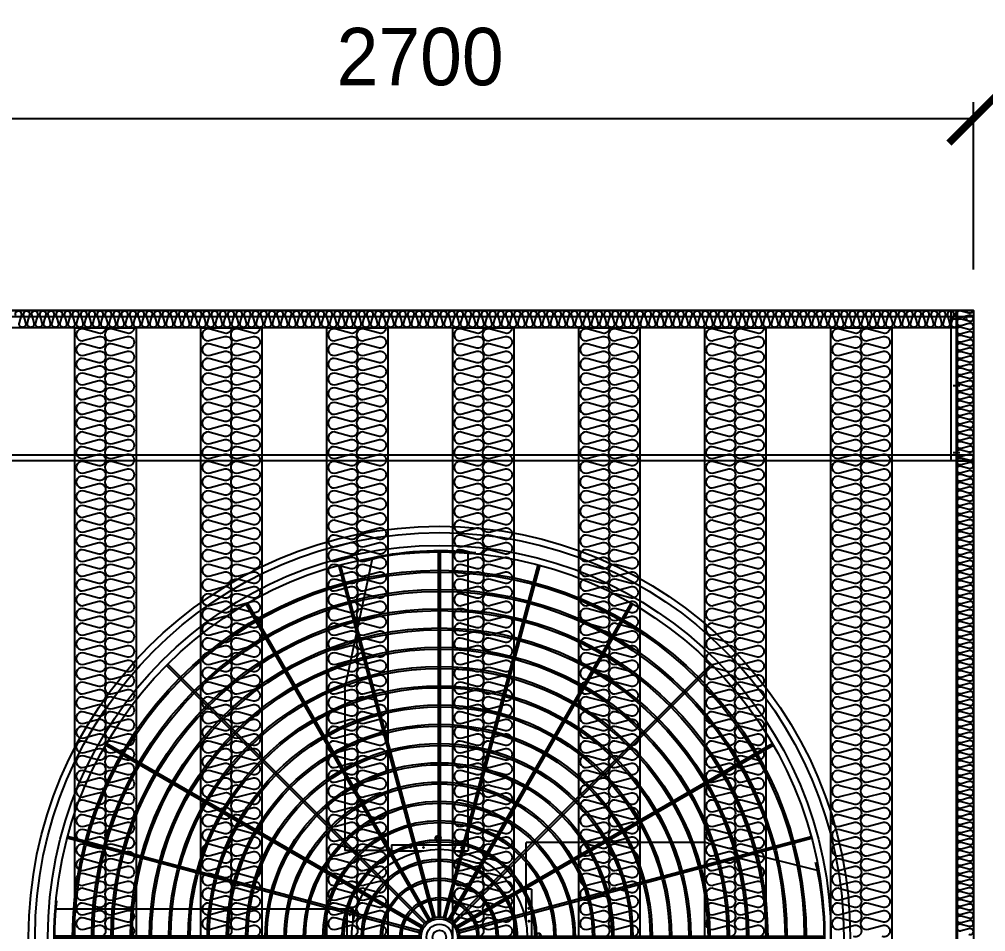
# Model space of a CAD drawing. Header units: millimetres. Extents: x 3756 to 33163, y 2897 to 23692.
# Drawn here: x 8363 to 10721, y 10430 to 12655 of the extents above; entities that cross this region are included whole.
import ezdxf

# ---------------------------------------------------------------- set-up
doc = ezdxf.new("R2010")
doc.units = ezdxf.units.MM
doc.linetypes.add('CENTER', pattern=[2, 1.25, -0.25, 0.25, -0.25])
doc.linetypes.add('HIDDEN', pattern=[0.375, 0.25, -0.125])
for name, color, linetype in [('center', 1, 'CENTER'), ('LINE', 7, 'Continuous'), ('SMS', 220, 'Continuous'), ('냉각탑', 4, 'Continuous'), ('냉각탑_dim', 1, 'Continuous'), ('숨은선', 5, 'HIDDEN')]:
    doc.layers.add(name, color=color, linetype=linetype)
doc.styles.add('HY울릉도L', font='')
doc.styles.get('HY울릉도L').set_extended_font_data('HY울릉도L')
doc.dimstyles.new('성지DIM', dxfattribs={"dimtxt": 3.5, "dimasz": 3, "dimexe": 1, "dimexo": 2.5, "dimgap": 2, "dimtad": 1, "dimdec": 0, "dimzin": 3, "dimdsep": 46, "dimtxsty": 'HY울릉도L', "dimblk": 'ARCHTICK', "dimcen": -2, "dimclrd": 256, "dimclre": 256, "dimclrt": 7, "dimadec": 0, "dimazin": 0, "dimtfac": 1, "dimtdec": 0, "dimtofl": 0, "dimtmove": 0, "dimatfit": 3, "dimfxl": 1, "dimtolj": 1, "dimtzin": 0, "dimlwe": -1, "dimarcsym": 0})

# ---------------------------------------------------------------- blocks, each defined once
blk = doc.blocks.new('_ArchTick')
at = {"color": 0, "linetype": 'ByBlock', "const_width": 0.15}
blk.add_lwpolyline([(-0.5, -0.5), (0.5, 0.5)], dxfattribs=at)
blk = doc.blocks.new('*D215')
at = {"layer": 'Defpoints', "color": 0, "transparency": 16777216}
for p in [(10690.7, 12413.5), (7991, 11944.7), (10690.7, 11944.7)]:
    blk.add_point(p, dxfattribs=at)
at = {"layer": '냉각탑_dim', "transparency": 16777216}
for p, q in [((7991, 12044.7), (7991, 12453.5)), ((10690.7, 12044.7), (10690.7, 12453.5))]:
    blk.add_line(p, q, dxfattribs=at)
at = {"layer": '냉각탑_dim', "lineweight": -2, "transparency": 16777216}
blk.add_line((7991, 12413.5), (10690.7, 12413.5), dxfattribs=at)
at = {"layer": '냉각탑_dim', "lineweight": -2, "transparency": 16777216, "xscale": 120, "yscale": 120, "zscale": 120, "rotation": 180}
blk.add_blockref('_ArchTick', (7991, 12413.5), dxfattribs=at)
at = {"layer": '냉각탑_dim', "lineweight": -2, "transparency": 16777216, "xscale": 120, "yscale": 120, "zscale": 120}
blk.add_blockref('_ArchTick', (10690.7, 12413.5), dxfattribs=at)
at = {"layer": '냉각탑_dim', "color": 7, "transparency": 16777216, "insert": (9340.8, 12563.5), "char_height": 140, "attachment_point": 5, "style": 'HY울릉도L'}
blk.add_mtext('\\A1;2700', dxfattribs=at)
blk = doc.blocks.new('A$C1FB73ED1')
for p, q in [((1277, 1342.9), (1277, 2480)), ((1283, 1342.9), (1283, 2480)), ((1266.6, 1341.6), (972.3, 2439.9)), ((1293.4, 1341.6), (1587.7, 2439.9)), ((1260.8, 1340), (966.5, 2438.3)), ((1299.2, 1340), (1593.5, 2438.3)), ((1251.1, 1336), (682.6, 2320.7)), ((1308.9, 1336), (1877.4, 2320.7)), ((1245.9, 1333), (677.4, 2317.7)), ((1314.1, 1333), (1882.6, 2317.7)), ((1233.4, 1322.4), (429.4, 2126.4)), ((1237.6, 1326.6), (433.6, 2130.6)), ((1322.4, 1326.6), (2126.4, 2130.6)), ((1326.6, 1322.4), (2130.6, 2126.4)), ((1224, 1308.9), (239.3, 1877.4)), ((1227, 1314.1), (242.3, 1882.6)), ((1333, 1314.1), (2317.7, 1882.6)), ((1336, 1308.9), (2320.7, 1877.4)), ((1218.4, 1293.4), (120.1, 1587.7)), ((1220, 1299.2), (121.7, 1593.5)), ((1340, 1299.2), (2438.3, 1593.5)), ((1341.6, 1293.4), (2439.9, 1587.7)), ((1217.1, 1283), (80, 1283)), ((1217.1, 1277), (80, 1277)), ((1218.4, 1266.6), (120.1, 972.3)), ((1341.6, 1266.6), (2439.9, 972.3)), ((1342.9, 1283), (2480, 1283)), ((1342.9, 1277), (2480, 1277)), ((1220, 1260.8), (121.7, 966.5)), ((1224, 1251.1), (239.3, 682.6)), ((1227, 1245.9), (242.3, 677.4)), ((1233.4, 1237.6), (429.4, 433.6)), ((1326.6, 1237.6), (2130.6, 433.6)), ((1333, 1245.9), (2317.7, 677.4)), ((1336, 1251.1), (2320.7, 682.6)), ((1340, 1260.8), (2438.3, 966.5)), ((1237.6, 1233.4), (433.6, 429.4)), ((1245.9, 1227), (677.4, 242.3)), ((1251.1, 1224), (682.6, 239.3)), ((1260.8, 1220), (966.5, 121.7)), ((1266.6, 1218.4), (972.3, 120.1)), ((1277, 1217.1), (1277, 80)), ((1283, 1217.1), (1283, 80)), ((1293.4, 1218.4), (1587.7, 120.1)), ((1299.2, 1220), (1593.5, 121.7)), ((1308.9, 1224), (1877.4, 239.3)), ((1314.1, 1227), (1882.6, 242.3)), ((1322.4, 1233.4), (2126.4, 429.4))]:
    blk.add_line(p, q)
for radius in [1280, 1260, 1220, 1200]:
    blk.add_circle((1280, 1280), radius)
at = {"ltscale": 5}
for radius in [1143, 1137, 1083, 1077, 1023, 1017, 963, 957, 903, 897, 843, 837, 783, 777, 723, 717, 663, 657, 603, 597, 543, 537, 483, 477, 423, 417, 363, 357, 303, 297, 243, 237, 183, 177, 123, 117, 63, 57, 40, 21]:
    blk.add_circle((1280, 1280), radius, dxfattribs=at)
at = {"color": 7}
blk.add_circle((1280, 1280), 273.5, dxfattribs=at)
at = {"layer": 'LINE', "color": 7}
for p, q in [((1368.2, 2477.5), (1368.2, 1567)), ((985.2, 2053.4), (1071.5, 2459.4)), ((985.2, 2053.4), (985.2, 1550)), ((1130.8, 1567), (1369.4, 1567)), ((1130.8, 1567), (1369.4, 1567)), ((1130.8, 1567), (1130.8, 1549)), ((1130.8, 1567), (1130.8, 1549)), ((1369.4, 1567), (1369.4, 1549)), ((1369.4, 1567), (1369.4, 1549)), ((2111.5, 1574.8), (1550, 1574.8)), ((1550, 1429.2), (1550, 1574.8)), ((1550, 1429.2), (1550, 1574.8)), ((2111.5, 1574.8), (2457.5, 1488.5)), ((1130.8, 1550), (985.2, 1550)), ((1130.8, 1550), (985.2, 1550)), ((1130.8, 1549), (1230.5, 1549)), ((1130.8, 1549), (1230.5, 1549)), ((1329.5, 1549), (1369.4, 1549)), ((1329.5, 1549), (1369.4, 1549)), ((1549, 1429.2), (1549, 1329.5)), ((1549, 1429.2), (1549, 1329.5)), ((1567, 1429.2), (1549, 1429.2)), ((1567, 1429.2), (1549, 1429.2)), ((1567, 1429.2), (1567, 1190.6)), ((1567, 1429.2), (1567, 1190.6)), ((84.4, 1368.2), (993, 1368.2)), ((84.4, 1368.2), (993, 1368.2)), ((993, 1130.8), (993, 1369.4)), ((993, 1130.8), (993, 1369.4)), ((993, 1369.4), (1011, 1369.4)), ((993, 1369.4), (1011, 1369.4)), ((993, 1130.8), (993, 1369.4)), ((993, 1130.8), (993, 1369.4)), ((993, 1369.4), (1011, 1369.4)), ((993, 1369.4), (1011, 1369.4)), ((1011, 1329.5), (1011, 1369.4)), ((1011, 1329.5), (1011, 1369.4)), ((1011, 1329.5), (1011, 1369.4)), ((1011, 1329.5), (1011, 1369.4)), ((1011, 1130.8), (1011, 1230.5)), ((1011, 1130.8), (1011, 1230.5)), ((1011, 1130.8), (1011, 1230.5)), ((1011, 1130.8), (1011, 1230.5)), ((1549, 1230.5), (1549, 1190.6)), ((1549, 1230.5), (1549, 1190.6)), ((1567, 1190.6), (1549, 1190.6)), ((1567, 1190.6), (1549, 1190.6)), ((2475.6, 1191.8), (1567, 1191.8)), ((993, 1130.8), (1011, 1130.8)), ((993, 1130.8), (1011, 1130.8)), ((993, 1130.8), (1011, 1130.8)), ((993, 1130.8), (1011, 1130.8)), ((1010, 1130.8), (1010, 985.2)), ((1010, 1130.8), (1010, 985.2)), ((1010, 1130.8), (1010, 985.2)), ((1010, 1130.8), (1010, 985.2)), ((508.5, 985.2), (102.5, 1071.5)), ((1230.5, 1011), (1190.6, 1011)), ((1190.6, 993), (1190.6, 1011)), ((1230.5, 1011), (1190.6, 1011)), ((1190.6, 993), (1190.6, 1011)), ((1429.2, 1011), (1329.5, 1011)), ((1429.2, 1011), (1329.5, 1011)), ((1429.2, 993), (1429.2, 1011)), ((1429.2, 993), (1429.2, 1011)), ((1429.2, 1010), (1574.8, 1010)), ((1429.2, 1010), (1574.8, 1010)), ((1574.8, 506.6), (1574.8, 1010)), ((508.5, 985.2), (1010, 985.2)), ((508.5, 985.2), (1010, 985.2)), ((1429.2, 993), (1190.6, 993)), ((1429.2, 993), (1190.6, 993)), ((1191.8, 82.5), (1191.8, 993)), ((1574.8, 506.6), (1488.5, 100.6)), ((1512.8, 104.1), (1512.8, 106.1)), ((1166.8, 83), (1166.8, 85)), ((1393.2, 83), (1393.2, 85))]:
    blk.add_line(p, q, dxfattribs=at)
for points in [[(1272.3, 1594.4), (1268.5, 1587.9), (1272.3, 1581.4), (1279.8, 1581.4), (1283.5, 1587.9), (1279.8, 1594.4)], [(1272.3, 1594.4), (1268.5, 1587.9), (1272.3, 1581.4), (1279.8, 1581.4), (1283.5, 1587.9), (1279.8, 1594.4)], [(965.6, 1272.3), (972.1, 1268.5), (978.6, 1272.3), (978.6, 1279.8), (972.1, 1283.5), (965.6, 1279.8)], [(965.6, 1272.3), (972.1, 1268.5), (978.6, 1272.3), (978.6, 1279.8), (972.1, 1283.5), (965.6, 1279.8)], [(965.6, 1272.3), (972.1, 1268.5), (978.6, 1272.3), (978.6, 1279.8), (972.1, 1283.5), (965.6, 1279.8)], [(965.6, 1272.3), (972.1, 1268.5), (978.6, 1272.3), (978.6, 1279.8), (972.1, 1283.5), (965.6, 1279.8)], [(1594.4, 1287.7), (1587.9, 1291.5), (1581.4, 1287.7), (1581.4, 1280.2), (1587.9, 1276.5), (1594.4, 1280.2)], [(1594.4, 1287.7), (1587.9, 1291.5), (1581.4, 1287.7), (1581.4, 1280.2), (1587.9, 1276.5), (1594.4, 1280.2)], [(1287.7, 965.6), (1291.5, 972.1), (1287.7, 978.6), (1280.2, 978.6), (1276.5, 972.1), (1280.2, 965.6)], [(1287.7, 965.6), (1291.5, 972.1), (1287.7, 978.6), (1280.2, 978.6), (1276.5, 972.1), (1280.2, 965.6)]]:
    blk.add_lwpolyline(points, close=True, dxfattribs=at)
for centre, radius in [((1276, 1587.9), 8.5), ((1276, 1587.9), 8.5), ((1190.6, 1559), 2), ((1190.6, 1559), 2), ((1230.6, 1559), 2), ((1230.6, 1559), 2), ((1349.6, 1559), 2), ((1349.6, 1559), 2), ((1559, 1369.4), 2), ((1559, 1369.4), 2), ((1001, 1349.6), 2), ((1001, 1349.6), 2), ((1001, 1349.6), 2), ((1001, 1349.6), 2), ((1559, 1329.4), 2), ((1559, 1329.4), 2), ((972.1, 1276), 8.5), ((972.1, 1276), 8.5), ((972.1, 1276), 8.5), ((972.1, 1276), 8.5), ((1587.9, 1284), 8.5), ((1587.9, 1284), 8.5), ((1001, 1230.6), 2), ((1001, 1230.6), 2), ((1001, 1230.6), 2), ((1001, 1230.6), 2), ((1559, 1210.4), 2), ((1559, 1210.4), 2), ((1001, 1190.6), 2), ((1001, 1190.6), 2), ((1001, 1190.6), 2), ((1001, 1190.6), 2), ((1210.4, 1001), 2), ((1210.4, 1001), 2), ((1329.4, 1001), 2), ((1329.4, 1001), 2), ((1369.4, 1001), 2), ((1369.4, 1001), 2), ((1284, 972.1), 8.5), ((1284, 972.1), 8.5)]:
    blk.add_circle(centre, radius, dxfattribs=at)
for centre, radius, start, end in [((1280, 1483.4), 1000, 83.5007, 103.4595), ((1280, 1483.4), 998, 83.4876, 103.487), ((1481.5, 1280), 998, 353.4876, 13.487), ((1481.5, 1280), 1000, 353.5007, 13.4595), ((1078.5, 1280), 1000, 173.5007, 193.4595), ((1078.5, 1280), 998, 173.4876, 193.487), ((1280, 1076.6), 998, 263.4876, 283.487), ((1280, 1076.6), 1000, 263.5007, 283.4595)]:
    blk.add_arc(centre, radius, start, end, dxfattribs=at)
blk = doc.blocks.new('SP 200RT')
at = {"color": 7}
for p, q in [((-109298.6, -79919.9), (-109298.6, -82797.9)), ((-109148.6, -79919.9), (-109148.6, -82797.9))]:
    blk.add_line(p, q, dxfattribs=at)
blk.add_line((-109298.6, -79919.9), (-109148.6, -79919.9))
at = {"layer": 'SMS', "color": 5}
for points in [[(-109222.8, -79919.9, -0.504262), (-109242.3, -79932.4), (-109275.2, -79923.4, 1.449198), (-109275.2, -79950.3), (-109242.3, -79941.4, -0.524856), (-109222.8, -79954.8, -0.524856), (-109242.3, -79968.3), (-109275.2, -79959.4, 1.449198), (-109275.2, -79986.2), (-109242.3, -79977.3, -0.524856), (-109222.8, -79990.7, -0.524856), (-109242.3, -80004.2), (-109275.2, -79995.3, 1.449198), (-109275.2, -80022.1), (-109242.3, -80013.2, -0.524856), (-109222.8, -80026.7, -0.524856), (-109242.3, -80040.1), (-109275.2, -80031.2, 1.449198), (-109275.2, -80058), (-109242.3, -80049.1, -0.524856), (-109222.8, -80062.6, -0.524856), (-109242.3, -80076), (-109275.2, -80067.1, 1.449198), (-109275.2, -80093.9), (-109242.3, -80085, -0.524856), (-109222.8, -80098.5, -0.524856), (-109242.3, -80111.9), (-109275.2, -80103, 1.449198), (-109275.2, -80129.9), (-109242.3, -80121, -0.524856), (-109222.8, -80134.4, -0.417249), (-109237.3, -80148.7)], [(-109153.2, -79919.9, -0.504262), (-109172.6, -79932.4), (-109205.5, -79923.4, 1.449198), (-109205.5, -79950.3), (-109172.6, -79941.4, -0.524856), (-109153.2, -79954.8, -0.524856), (-109172.6, -79968.3), (-109205.5, -79959.4, 1.449198), (-109205.5, -79986.2), (-109172.6, -79977.3, -0.524856), (-109153.2, -79990.7, -0.524856), (-109172.6, -80004.2), (-109205.5, -79995.3, 1.449198), (-109205.5, -80022.1), (-109172.6, -80013.2, -0.524856), (-109153.2, -80026.7, -0.524856), (-109172.6, -80040.1), (-109205.5, -80031.2, 1.449198), (-109205.5, -80058), (-109172.6, -80049.1, -0.524856), (-109153.2, -80062.6, -0.524856), (-109172.6, -80076), (-109205.5, -80067.1, 1.449198), (-109205.5, -80093.9), (-109172.6, -80085, -0.524856), (-109153.2, -80098.5, -0.524856), (-109172.6, -80111.9), (-109205.5, -80103, 1.449198), (-109205.5, -80129.9), (-109172.6, -80121, -0.524856), (-109153.2, -80134.4, -0.417249), (-109167.7, -80148.7)], [(-109294.2, -80120, 0.446849), (-109275.2, -80129.9), (-109242.3, -80121, -0.524856), (-109222.8, -80134.4, -0.524856), (-109242.3, -80147.8), (-109275.2, -80138.9, 1.449198), (-109275.2, -80165.8), (-109242.3, -80156.9, -0.524856), (-109222.8, -80170.3, -0.524856), (-109242.3, -80183.7), (-109275.2, -80174.8, 1.449198), (-109275.2, -80201.7), (-109242.3, -80192.8, -0.524856), (-109222.8, -80206.2, -0.524856), (-109242.3, -80219.6), (-109275.2, -80210.7, 1.449198), (-109275.2, -80237.6), (-109242.3, -80228.7, -0.524856), (-109222.8, -80242.1, -0.524856), (-109242.3, -80255.5), (-109275.2, -80246.6, 1.449198), (-109275.2, -80273.5), (-109242.3, -80264.6, -0.524856), (-109222.8, -80278, -0.524856), (-109242.3, -80291.5), (-109275.2, -80282.5, 1.449198), (-109275.2, -80309.4), (-109242.3, -80300.5, -0.524856), (-109222.8, -80313.9, -0.524856), (-109242.3, -80327.4), (-109275.2, -80318.5, 1.449198), (-109275.2, -80345.3), (-109242.3, -80336.4, -0.524856), (-109222.8, -80349.8, -0.524856), (-109242.3, -80363.3), (-109275.2, -80354.4, 1.449198), (-109275.2, -80381.2), (-109242.3, -80372.3, -0.524856), (-109222.8, -80385.8, -0.524856), (-109242.3, -80399.2), (-109275.2, -80390.3, 1.449198), (-109275.2, -80417.1), (-109242.3, -80408.2, -0.524856), (-109222.8, -80421.7, -0.524856), (-109242.3, -80435.1), (-109275.2, -80426.2, 1.449198), (-109275.2, -80453), (-109242.3, -80444.1, -0.524856), (-109222.8, -80457.6, -0.524856), (-109242.3, -80471), (-109275.2, -80462.1, 1.449198), (-109275.2, -80489), (-109242.3, -80480.1, -0.524856), (-109222.8, -80493.5, -0.524856), (-109242.3, -80506.9), (-109275.2, -80498, 1.449198), (-109275.2, -80524.9), (-109242.3, -80516, -0.524856), (-109222.8, -80529.4, -0.524856), (-109242.3, -80542.8), (-109275.2, -80533.9, 1.449198), (-109275.2, -80560.8), (-109242.3, -80551.9, -0.524856), (-109222.8, -80565.3, -0.524856), (-109242.3, -80578.7), (-109275.2, -80569.8, 1.449198), (-109275.2, -80596.7), (-109242.3, -80587.8, -0.524856), (-109222.8, -80601.2, -0.524856), (-109242.3, -80614.6), (-109275.2, -80605.7, 1.449198), (-109275.2, -80632.6), (-109242.3, -80623.7, -0.524856), (-109222.8, -80637.1, -0.524856), (-109242.3, -80650.6), (-109275.2, -80641.6, 1.449198), (-109275.2, -80668.5), (-109242.3, -80659.6, -0.524856), (-109222.8, -80673, -0.524856), (-109242.3, -80686.5), (-109275.2, -80677.6, 1.449198), (-109275.2, -80704.4), (-109242.3, -80695.5, -0.524856), (-109222.8, -80708.9, -0.524856), (-109242.3, -80722.4), (-109275.2, -80713.5, 1.449198), (-109275.2, -80740.3), (-109242.3, -80731.4, -0.524856), (-109222.8, -80744.9, -0.524856), (-109242.3, -80758.3), (-109275.2, -80749.4, 1.449198), (-109275.2, -80776.2), (-109242.3, -80767.3, -0.524856), (-109222.8, -80780.8, -0.524856), (-109242.3, -80794.2), (-109275.2, -80785.3, 1.449198), (-109275.2, -80812.1), (-109242.3, -80803.2, -0.524856), (-109222.8, -80816.7, -0.524856), (-109242.3, -80830.1), (-109275.2, -80821.2, 1.449198), (-109275.2, -80848.1), (-109242.3, -80839.2, -0.524856), (-109222.8, -80852.6, -0.524856), (-109242.3, -80866), (-109275.2, -80857.1, 1.449198), (-109275.2, -80884), (-109242.3, -80875.1, -0.524856), (-109222.8, -80888.5, -0.524856), (-109242.3, -80901.9), (-109275.2, -80893, 1.449198), (-109275.2, -80919.9), (-109242.3, -80911, -0.524856), (-109222.8, -80924.4, -0.524856), (-109242.3, -80937.8), (-109275.2, -80928.9, 1.449198), (-109275.2, -80955.8), (-109242.3, -80946.9, -0.524856), (-109222.8, -80960.3, -0.524856), (-109242.3, -80973.7), (-109275.2, -80964.8, 1.449198), (-109275.2, -80991.7), (-109242.3, -80982.8, -0.524856), (-109222.8, -80996.2, -0.524856), (-109242.3, -81009.7), (-109275.2, -81000.7, 1.449198), (-109275.2, -81027.6), (-109242.3, -81018.7, -0.524856), (-109222.8, -81032.1, -0.524856), (-109242.3, -81045.6), (-109275.2, -81036.7, 1.449198), (-109275.2, -81063.5), (-109242.3, -81054.6, -0.524856), (-109222.8, -81068, -0.524856), (-109242.3, -81081.5), (-109275.2, -81072.6, 1.449198), (-109275.2, -81099.4), (-109242.3, -81090.5, -0.524856), (-109222.8, -81104, -0.524856), (-109242.3, -81117.4), (-109275.2, -81108.5, 1.449198), (-109275.2, -81135.3), (-109242.3, -81126.4, -0.524856), (-109222.8, -81139.9, -0.524856), (-109242.3, -81153.3), (-109275.2, -81144.4, 1.449198), (-109275.2, -81171.2), (-109242.3, -81162.3, -0.524856), (-109222.8, -81175.8, -0.417249), (-109237.3, -81190.1)], [(-109224.5, -80120, 0.446849), (-109205.5, -80129.9), (-109172.6, -80121, -0.524856), (-109153.2, -80134.4, -0.524856), (-109172.6, -80147.8), (-109205.5, -80138.9, 1.449198), (-109205.5, -80165.8), (-109172.6, -80156.9, -0.524856), (-109153.2, -80170.3, -0.524856), (-109172.6, -80183.7), (-109205.5, -80174.8, 1.449198), (-109205.5, -80201.7), (-109172.6, -80192.8, -0.524856), (-109153.2, -80206.2, -0.524856), (-109172.6, -80219.6), (-109205.5, -80210.7, 1.449198), (-109205.5, -80237.6), (-109172.6, -80228.7, -0.524856), (-109153.2, -80242.1, -0.524856), (-109172.6, -80255.5), (-109205.5, -80246.6, 1.449198), (-109205.5, -80273.5), (-109172.6, -80264.6, -0.524856), (-109153.2, -80278, -0.524856), (-109172.6, -80291.5), (-109205.5, -80282.5, 1.449198), (-109205.5, -80309.4), (-109172.6, -80300.5, -0.524856), (-109153.2, -80313.9, -0.524856), (-109172.6, -80327.4), (-109205.5, -80318.5, 1.449198), (-109205.5, -80345.3), (-109172.6, -80336.4, -0.524856), (-109153.2, -80349.8, -0.524856), (-109172.6, -80363.3), (-109205.5, -80354.4, 1.449198), (-109205.5, -80381.2), (-109172.6, -80372.3, -0.524856), (-109153.2, -80385.8, -0.524856), (-109172.6, -80399.2), (-109205.5, -80390.3, 1.449198), (-109205.5, -80417.1), (-109172.6, -80408.2, -0.524856), (-109153.2, -80421.7, -0.524856), (-109172.6, -80435.1), (-109205.5, -80426.2, 1.449198), (-109205.5, -80453), (-109172.6, -80444.1, -0.524856), (-109153.2, -80457.6, -0.524856), (-109172.6, -80471), (-109205.5, -80462.1, 1.449198), (-109205.5, -80489), (-109172.6, -80480.1, -0.524856), (-109153.2, -80493.5, -0.524856), (-109172.6, -80506.9), (-109205.5, -80498, 1.449198), (-109205.5, -80524.9), (-109172.6, -80516, -0.524856), (-109153.2, -80529.4, -0.524856), (-109172.6, -80542.8), (-109205.5, -80533.9, 1.449198), (-109205.5, -80560.8), (-109172.6, -80551.9, -0.524856), (-109153.2, -80565.3, -0.524856), (-109172.6, -80578.7), (-109205.5, -80569.8, 1.449198), (-109205.5, -80596.7), (-109172.6, -80587.8, -0.524856), (-109153.2, -80601.2, -0.524856), (-109172.6, -80614.6), (-109205.5, -80605.7, 1.449198), (-109205.5, -80632.6), (-109172.6, -80623.7, -0.524856), (-109153.2, -80637.1, -0.524856), (-109172.6, -80650.6), (-109205.5, -80641.6, 1.449198), (-109205.5, -80668.5), (-109172.6, -80659.6, -0.524856), (-109153.2, -80673, -0.524856), (-109172.6, -80686.5), (-109205.5, -80677.6, 1.449198), (-109205.5, -80704.4), (-109172.6, -80695.5, -0.524856), (-109153.2, -80708.9, -0.524856), (-109172.6, -80722.4), (-109205.5, -80713.5, 1.449198), (-109205.5, -80740.3), (-109172.6, -80731.4, -0.524856), (-109153.2, -80744.9, -0.524856), (-109172.6, -80758.3), (-109205.5, -80749.4, 1.449198), (-109205.5, -80776.2), (-109172.6, -80767.3, -0.524856), (-109153.2, -80780.8, -0.524856), (-109172.6, -80794.2), (-109205.5, -80785.3, 1.449198), (-109205.5, -80812.1), (-109172.6, -80803.2, -0.524856), (-109153.2, -80816.7, -0.524856), (-109172.6, -80830.1), (-109205.5, -80821.2, 1.449198), (-109205.5, -80848.1), (-109172.6, -80839.2, -0.524856), (-109153.2, -80852.6, -0.524856), (-109172.6, -80866), (-109205.5, -80857.1, 1.449198), (-109205.5, -80884), (-109172.6, -80875.1, -0.524856), (-109153.2, -80888.5, -0.524856), (-109172.6, -80901.9), (-109205.5, -80893, 1.449198), (-109205.5, -80919.9), (-109172.6, -80911, -0.524856), (-109153.2, -80924.4, -0.524856), (-109172.6, -80937.8), (-109205.5, -80928.9, 1.449198), (-109205.5, -80955.8), (-109172.6, -80946.9, -0.524856), (-109153.2, -80960.3, -0.524856), (-109172.6, -80973.7), (-109205.5, -80964.8, 1.449198), (-109205.5, -80991.7), (-109172.6, -80982.8, -0.524856), (-109153.2, -80996.2, -0.524856), (-109172.6, -81009.7), (-109205.5, -81000.7, 1.449198), (-109205.5, -81027.6), (-109172.6, -81018.7, -0.524856), (-109153.2, -81032.1, -0.524856), (-109172.6, -81045.6), (-109205.5, -81036.7, 1.449198), (-109205.5, -81063.5), (-109172.6, -81054.6, -0.524856), (-109153.2, -81068, -0.524856), (-109172.6, -81081.5), (-109205.5, -81072.6, 1.449198), (-109205.5, -81099.4), (-109172.6, -81090.5, -0.524856), (-109153.2, -81104, -0.524856), (-109172.6, -81117.4), (-109205.5, -81108.5, 1.449198), (-109205.5, -81135.3), (-109172.6, -81126.4, -0.524856), (-109153.2, -81139.9, -0.524856), (-109172.6, -81153.3), (-109205.5, -81144.4, 1.449198), (-109205.5, -81171.2), (-109172.6, -81162.3, -0.524856), (-109153.2, -81175.8, -0.417249), (-109167.7, -81190.1)], [(-109294.2, -81161.4, 0.446849), (-109275.2, -81171.2), (-109242.3, -81162.3, -0.524856), (-109222.8, -81175.8, -0.524856), (-109242.3, -81189.2), (-109275.2, -81180.3, 1.449198), (-109275.2, -81207.2), (-109242.3, -81198.3, -0.524856), (-109222.8, -81211.7, -0.524856), (-109242.3, -81225.1), (-109275.2, -81216.2, 1.449198), (-109275.2, -81243.1), (-109242.3, -81234.2, -0.524856), (-109222.8, -81247.6, -0.524856), (-109242.3, -81261), (-109275.2, -81252.1, 1.449198), (-109275.2, -81279), (-109242.3, -81270.1, -0.524856), (-109222.8, -81283.5, -0.524856), (-109242.3, -81296.9), (-109275.2, -81288, 1.449198), (-109275.2, -81314.9), (-109242.3, -81306, -0.524856), (-109222.8, -81319.4, -0.524856), (-109242.3, -81332.8), (-109275.2, -81323.9, 1.449198), (-109275.2, -81350.8), (-109242.3, -81341.9, -0.524856), (-109222.8, -81355.3, -0.524856), (-109242.3, -81368.8), (-109275.2, -81359.8, 1.449198), (-109275.2, -81386.7), (-109242.3, -81377.8, -0.524856), (-109222.8, -81391.2, -0.524856), (-109242.3, -81404.7)], [(-109224.5, -81161.4, 0.446849), (-109205.5, -81171.2), (-109172.6, -81162.3, -0.524856), (-109153.2, -81175.8, -0.524856), (-109172.6, -81189.2), (-109205.5, -81180.3, 1.449198), (-109205.5, -81207.2), (-109172.6, -81198.3, -0.524856), (-109153.2, -81211.7, -0.524856), (-109172.6, -81225.1), (-109205.5, -81216.2, 1.449198), (-109205.5, -81243.1), (-109172.6, -81234.2, -0.524856), (-109153.2, -81247.6, -0.524856), (-109172.6, -81261), (-109205.5, -81252.1, 1.449198), (-109205.5, -81279), (-109172.6, -81270.1, -0.524856), (-109153.2, -81283.5, -0.524856), (-109172.6, -81296.9), (-109205.5, -81288, 1.449198), (-109205.5, -81314.9), (-109172.6, -81306, -0.524856), (-109153.2, -81319.4, -0.524856), (-109172.6, -81332.8), (-109205.5, -81323.9, 1.449198), (-109205.5, -81350.8), (-109172.6, -81341.9, -0.524856), (-109153.2, -81355.3, -0.524856), (-109172.6, -81368.8), (-109205.5, -81359.8, 1.449198), (-109205.5, -81386.7), (-109172.6, -81377.8, -0.524856), (-109153.2, -81391.2, -0.524856), (-109172.6, -81404.7)]]:
    blk.add_lwpolyline(points, format="xyb", dxfattribs=at)
blk = doc.blocks.new('3')
for p, q in [((9846, 11944.7), (7991, 11944.7)), ((8032.2, 11944.7), (10690.7, 11944.7)), ((8046.3, 11930.7), (10690.7, 11930.7)), ((9846, 11944.7), (10691, 11944.7)), ((10635.4, 11944.7), (10635.4, 11579.1)), ((10649.5, 11944.7), (10649.5, 11579.1)), ((10651.3, 11944.7), (10651.3, 11579.1)), ((10690.7, 11944.7), (10651.3, 11944.7)), ((10690.7, 11944.7), (10690.7, 11579.1)), ((10691, 11944.7), (10691, 8944.7)), ((8032.2, 11579.1), (10690.7, 11579.1)), ((8093.2, 11593.2), (10690.7, 11593.2)), ((10690.7, 11579.1), (10651.3, 11579.1)), ((10651.3, 11577.2), (10651.3, 9415.4)), ((10690.7, 11577.2), (10651.3, 11577.2)), ((10690.7, 11577.2), (10690.7, 9415.4))]:
    blk.add_line(p, q)
at = {"color": 7}
for p, q in [((7991, 11944.7), (9846, 11944.7)), ((10691, 11944.7), (9846, 11944.7)), ((10649, 11944.7), (10649, 9024.7)), ((10691, 11944.7), (10691, 8944.7)), ((10649, 11902.7), (8033, 11902.7))]:
    blk.add_line(p, q, dxfattribs=at)
at = {"ltscale": 500}
blk.add_lwpolyline([(7991, 11944.7), (10690.7, 11944.7), (10690.7, 8944.7), (7991, 8944.7)], close=True, dxfattribs=at)
blk.add_circle((10671, 11924.7), 3)
at = {"layer": 'center'}
for p, q in [((10641.5, 11925.1), (10657.5, 11925.1)), ((10641.5, 11761.9), (10657.5, 11761.9)), ((10641.5, 11598.8), (10657.5, 11598.8))]:
    blk.add_line(p, q, dxfattribs=at)
at = {"layer": 'SMS', "color": 5}
for points in [[(8717.8, 11943.5, 0.446849), (8712.4, 11933), (8717.3, 11914.7, -0.524856), (8709.8, 11903.9, -0.524856), (8702.4, 11914.7), (8707.3, 11933, 1.449198), (8692.4, 11933), (8697.4, 11914.7, -0.524856), (8689.9, 11903.9, -0.524856), (8682.4, 11914.7), (8687.4, 11933, 1.449198), (8672.5, 11933), (8677.4, 11914.7, -0.524856), (8669.9, 11903.9, -0.524856), (8662.5, 11914.7), (8667.4, 11933, 1.449198), (8652.5, 11933), (8657.5, 11914.7, -0.524856), (8650, 11903.9, -0.524856), (8642.5, 11914.7), (8647.5, 11933, 1.449198), (8632.6, 11933), (8637.5, 11914.7, -0.524856), (8630, 11903.9, -0.524856), (8622.6, 11914.7), (8627.5, 11933, 1.449198), (8612.6, 11933), (8617.6, 11914.7, -0.524856), (8610.1, 11903.9, -0.524856), (8602.6, 11914.7), (8607.6, 11933, 1.449198), (8592.7, 11933), (8597.6, 11914.7, -0.524856), (8590.1, 11903.9, -0.524856), (8582.7, 11914.7), (8587.6, 11933, 1.449198), (8572.7, 11933), (8577.7, 11914.7, -0.524856), (8570.2, 11903.9, -0.524856), (8562.7, 11914.7), (8567.7, 11933, 1.449198), (8552.8, 11933), (8557.7, 11914.7, -0.524856), (8550.2, 11903.9, -0.524856), (8542.8, 11914.7), (8547.7, 11933, 1.449198), (8532.8, 11933), (8537.8, 11914.7, -0.524856), (8530.3, 11903.9, -0.524856), (8522.8, 11914.7), (8527.8, 11933, 1.449198), (8512.9, 11933), (8517.8, 11914.7, -0.524856), (8510.3, 11903.9, -0.524856), (8502.9, 11914.7), (8507.8, 11933, 1.449198), (8492.9, 11933), (8497.9, 11914.7, -0.524856), (8490.4, 11903.9, -0.524856), (8482.9, 11914.7), (8487.9, 11933, 1.449198), (8473, 11933), (8477.9, 11914.7, -0.524856), (8470.4, 11903.9, -0.524856), (8463, 11914.7), (8467.9, 11933, 1.449198), (8453, 11933), (8458, 11914.7, -0.524856), (8450.5, 11903.9, -0.524856), (8443, 11914.7), (8448, 11933, 1.449198), (8433.1, 11933), (8438, 11914.7, -0.524856), (8430.5, 11903.9, -0.524856), (8423.1, 11914.7), (8428, 11933, 1.449198), (8413.1, 11933), (8418.1, 11914.7, -0.524856), (8410.6, 11903.9, -0.524856), (8403.1, 11914.7), (8408.1, 11933, 1.449198), (8393.2, 11933), (8398.1, 11914.7, -0.524856), (8390.6, 11903.9, -0.524856), (8383.2, 11914.7), (8388.1, 11933, 1.449198), (8373.2, 11933), (8378.2, 11914.7, -0.524856), (8370.7, 11903.9, -0.524856), (8363.2, 11914.7), (8368.2, 11933, 1.449198), (8353.3, 11933)], [(9296.4, 11943.5, 0.446849), (9290.9, 11933), (9295.9, 11914.7, -0.524856), (9288.4, 11903.9, -0.524856), (9280.9, 11914.7), (9285.9, 11933, 1.449198), (9271, 11933), (9275.9, 11914.7, -0.524856), (9268.4, 11903.9, -0.524856), (9261, 11914.7), (9265.9, 11933, 1.449198), (9251, 11933), (9256, 11914.7, -0.524856), (9248.5, 11903.9, -0.524856), (9241, 11914.7), (9246, 11933, 1.449198), (9231.1, 11933), (9236, 11914.7, -0.524856), (9228.5, 11903.9, -0.524856), (9221.1, 11914.7), (9226, 11933, 1.449198), (9211.1, 11933), (9216.1, 11914.7, -0.524856), (9208.6, 11903.9, -0.524856), (9201.1, 11914.7), (9206.1, 11933, 1.449198), (9191.2, 11933), (9196.1, 11914.7, -0.524856), (9188.6, 11903.9, -0.524856), (9181.2, 11914.7), (9186.1, 11933, 1.449198), (9171.2, 11933), (9176.2, 11914.7, -0.524856), (9168.7, 11903.9, -0.524856), (9161.2, 11914.7), (9166.2, 11933, 1.449198), (9151.3, 11933), (9156.2, 11914.7, -0.524856), (9148.7, 11903.9, -0.524856), (9141.3, 11914.7), (9146.2, 11933, 1.449198), (9131.3, 11933), (9136.3, 11914.7, -0.524856), (9128.8, 11903.9, -0.524856), (9121.3, 11914.7), (9126.3, 11933, 1.449198), (9111.4, 11933), (9116.3, 11914.7, -0.524856), (9108.8, 11903.9, -0.524856), (9101.4, 11914.7), (9106.3, 11933, 1.449198), (9091.4, 11933), (9096.4, 11914.7, -0.524856), (9088.9, 11903.9, -0.524856), (9081.4, 11914.7), (9086.4, 11933, 1.449198), (9071.5, 11933), (9076.4, 11914.7, -0.524856), (9068.9, 11903.9, -0.524856), (9061.5, 11914.7), (9066.4, 11933, 1.449198), (9051.5, 11933), (9056.5, 11914.7, -0.524856), (9049, 11903.9, -0.524856), (9041.5, 11914.7), (9046.5, 11933, 1.449198), (9031.6, 11933), (9036.5, 11914.7, -0.524856), (9029, 11903.9, -0.524856), (9021.6, 11914.7), (9026.5, 11933, 1.449198), (9011.6, 11933), (9016.6, 11914.7, -0.524856), (9009.1, 11903.9, -0.524856), (9001.6, 11914.7), (9006.6, 11933, 1.449198), (8991.7, 11933), (8996.6, 11914.7, -0.524856), (8989.1, 11903.9, -0.524856), (8981.7, 11914.7), (8986.6, 11933, 1.449198), (8971.7, 11933), (8976.7, 11914.7, -0.524856), (8969.2, 11903.9, -0.524856), (8961.7, 11914.7), (8966.7, 11933, 1.449198), (8951.8, 11933), (8956.7, 11914.7, -0.524856), (8949.2, 11903.9, -0.524856), (8941.8, 11914.7), (8946.7, 11933, 1.449198), (8931.8, 11933), (8936.8, 11914.7, -0.524856), (8929.3, 11903.9, -0.524856), (8921.8, 11914.7), (8926.8, 11933, 1.449198), (8911.9, 11933), (8916.8, 11914.7, -0.524856), (8909.3, 11903.9, -0.524856), (8901.9, 11914.7), (8906.8, 11933, 1.449198), (8891.9, 11933), (8896.9, 11914.7, -0.524856), (8889.4, 11903.9, -0.524856), (8881.9, 11914.7), (8886.9, 11933, 1.449198), (8872, 11933), (8876.9, 11914.7, -0.524856), (8869.4, 11903.9, -0.524856), (8862, 11914.7), (8866.9, 11933, 1.449198), (8852, 11933), (8857, 11914.7, -0.524856), (8849.5, 11903.9, -0.524856), (8842, 11914.7), (8847, 11933, 1.449198), (8832.1, 11933), (8837, 11914.7, -0.524856), (8829.5, 11903.9, -0.524856), (8822.1, 11914.7), (8827, 11933, 1.449198), (8812.1, 11933), (8817.1, 11914.7, -0.524856), (8809.6, 11903.9, -0.524856), (8802.1, 11914.7), (8807.1, 11933, 1.449198), (8792.2, 11933), (8797.1, 11914.7, -0.524856), (8789.6, 11903.9, -0.524856), (8782.2, 11914.7), (8787.1, 11933, 1.449198), (8772.2, 11933), (8777.2, 11914.7, -0.524856), (8769.7, 11903.9, -0.524856), (8762.2, 11914.7), (8767.2, 11933, 1.449198), (8752.3, 11933), (8757.2, 11914.7, -0.524856), (8749.7, 11903.9, -0.524856), (8742.3, 11914.7), (8747.2, 11933, 1.449198), (8732.3, 11933), (8737.3, 11914.7, -0.524856), (8729.8, 11903.9, -0.524856), (8722.3, 11914.7), (8727.3, 11933, 1.449198), (8712.4, 11933), (8717.3, 11914.7, -0.524856), (8709.8, 11903.9, -0.417249), (8701.9, 11911.9)], [(9874.9, 11943.5, 0.446849), (9869.5, 11933), (9874.4, 11914.7, -0.524856), (9866.9, 11903.9, -0.524856), (9859.5, 11914.7), (9864.4, 11933, 1.449198), (9849.5, 11933), (9854.5, 11914.7, -0.524856), (9847, 11903.9, -0.524856), (9839.5, 11914.7), (9844.5, 11933, 1.449198), (9829.6, 11933), (9834.5, 11914.7, -0.524856), (9827, 11903.9, -0.524856), (9819.6, 11914.7), (9824.5, 11933, 1.449198), (9809.6, 11933), (9814.6, 11914.7, -0.524856), (9807.1, 11903.9, -0.524856), (9799.6, 11914.7), (9804.6, 11933, 1.449198), (9789.7, 11933), (9794.6, 11914.7, -0.524856), (9787.1, 11903.9, -0.524856), (9779.7, 11914.7), (9784.6, 11933, 1.449198), (9769.7, 11933), (9774.7, 11914.7, -0.524856), (9767.2, 11903.9, -0.524856), (9759.7, 11914.7), (9764.7, 11933, 1.449198), (9749.8, 11933), (9754.7, 11914.7, -0.524856), (9747.2, 11903.9, -0.524856), (9739.8, 11914.7), (9744.7, 11933, 1.449198), (9729.8, 11933), (9734.8, 11914.7, -0.524856), (9727.3, 11903.9, -0.524856), (9719.8, 11914.7), (9724.8, 11933, 1.449198), (9709.9, 11933), (9714.8, 11914.7, -0.524856), (9707.3, 11903.9, -0.524856), (9699.9, 11914.7), (9704.8, 11933, 1.449198), (9689.9, 11933), (9694.9, 11914.7, -0.524856), (9687.4, 11903.9, -0.524856), (9679.9, 11914.7), (9684.9, 11933, 1.449198), (9670, 11933), (9674.9, 11914.7, -0.524856), (9667.4, 11903.9, -0.524856), (9660, 11914.7), (9664.9, 11933, 1.449198), (9650, 11933), (9655, 11914.7, -0.524856), (9647.5, 11903.9, -0.524856), (9640, 11914.7), (9645, 11933, 1.449198), (9630.1, 11933), (9635, 11914.7, -0.524856), (9627.5, 11903.9, -0.524856), (9620.1, 11914.7), (9625, 11933, 1.449198), (9610.1, 11933), (9615.1, 11914.7, -0.524856), (9607.6, 11903.9, -0.524856), (9600.1, 11914.7), (9605.1, 11933, 1.449198), (9590.2, 11933), (9595.1, 11914.7, -0.524856), (9587.6, 11903.9, -0.524856), (9580.2, 11914.7), (9585.1, 11933, 1.449198), (9570.2, 11933), (9575.2, 11914.7, -0.524856), (9567.7, 11903.9, -0.524856), (9560.2, 11914.7), (9565.2, 11933, 1.449198), (9550.3, 11933), (9555.2, 11914.7, -0.524856), (9547.7, 11903.9, -0.524856), (9540.3, 11914.7), (9545.2, 11933, 1.449198), (9530.3, 11933), (9535.3, 11914.7, -0.524856), (9527.8, 11903.9, -0.524856), (9520.3, 11914.7), (9525.3, 11933, 1.449198), (9510.4, 11933), (9515.3, 11914.7, -0.524856), (9507.8, 11903.9, -0.524856), (9500.4, 11914.7), (9505.3, 11933, 1.449198), (9490.4, 11933), (9495.4, 11914.7, -0.524856), (9487.9, 11903.9, -0.524856), (9480.4, 11914.7), (9485.4, 11933, 1.449198), (9470.5, 11933), (9475.4, 11914.7, -0.524856), (9467.9, 11903.9, -0.524856), (9460.5, 11914.7), (9465.4, 11933, 1.449198), (9450.5, 11933), (9455.5, 11914.7, -0.524856), (9448, 11903.9, -0.524856), (9440.5, 11914.7), (9445.5, 11933, 1.449198), (9430.6, 11933), (9435.5, 11914.7, -0.524856), (9428, 11903.9, -0.524856), (9420.6, 11914.7), (9425.5, 11933, 1.449198), (9410.6, 11933), (9415.6, 11914.7, -0.524856), (9408.1, 11903.9, -0.524856), (9400.6, 11914.7), (9405.6, 11933, 1.449198), (9390.7, 11933), (9395.6, 11914.7, -0.524856), (9388.1, 11903.9, -0.524856), (9380.7, 11914.7), (9385.6, 11933, 1.449198), (9370.7, 11933), (9375.7, 11914.7, -0.524856), (9368.2, 11903.9, -0.524856), (9360.7, 11914.7), (9365.7, 11933, 1.449198), (9350.8, 11933), (9355.7, 11914.7, -0.524856), (9348.2, 11903.9, -0.524856), (9340.8, 11914.7), (9345.7, 11933, 1.449198), (9330.8, 11933), (9335.8, 11914.7, -0.524856), (9328.3, 11903.9, -0.524856), (9320.8, 11914.7), (9325.8, 11933, 1.449198), (9310.9, 11933), (9315.8, 11914.7, -0.524856), (9308.3, 11903.9, -0.524856), (9300.9, 11914.7), (9305.8, 11933, 1.449198), (9290.9, 11933), (9295.9, 11914.7, -0.524856), (9288.4, 11903.9, -0.417249), (9280.4, 11911.9)], [(10350.1, 11905.2, -0.144343), (10345.7, 11903.9, -0.524856), (10338.3, 11914.7), (10343.2, 11933, 1.449198), (10328.3, 11933), (10333.3, 11914.7, -0.524856), (10325.8, 11903.9, -0.524856), (10318.3, 11914.7), (10323.3, 11933, 1.449198), (10308.4, 11933), (10313.3, 11914.7, -0.524856), (10305.8, 11903.9, -0.524856), (10298.4, 11914.7), (10303.3, 11933, 1.449198), (10288.4, 11933), (10293.4, 11914.7, -0.524856), (10285.9, 11903.9, -0.524856), (10278.4, 11914.7), (10283.4, 11933, 1.449198), (10268.5, 11933), (10273.4, 11914.7, -0.524856), (10265.9, 11903.9, -0.524856), (10258.5, 11914.7), (10263.4, 11933, 1.449198), (10248.5, 11933), (10253.5, 11914.7, -0.524856), (10246, 11903.9, -0.524856), (10238.5, 11914.7), (10243.5, 11933, 1.449198), (10228.6, 11933), (10233.5, 11914.7, -0.524856), (10226, 11903.9, -0.524856), (10218.6, 11914.7), (10223.5, 11933, 1.449198), (10208.6, 11933), (10213.6, 11914.7, -0.524856), (10206.1, 11903.9, -0.524856), (10198.6, 11914.7), (10203.6, 11933, 1.449198), (10188.7, 11933), (10193.6, 11914.7, -0.524856), (10186.1, 11903.9, -0.524856), (10178.7, 11914.7), (10183.6, 11933, 1.449198), (10168.7, 11933), (10173.7, 11914.7, -0.524856), (10166.2, 11903.9, -0.524856), (10158.7, 11914.7), (10163.7, 11933, 1.449198), (10148.8, 11933), (10153.7, 11914.7, -0.524856), (10146.2, 11903.9, -0.524856), (10138.8, 11914.7), (10143.7, 11933, 1.449198), (10128.8, 11933), (10133.8, 11914.7, -0.524856), (10126.3, 11903.9, -0.524856), (10118.8, 11914.7), (10123.8, 11933, 1.449198), (10108.9, 11933), (10113.8, 11914.7, -0.524856), (10106.3, 11903.9, -0.524856), (10098.9, 11914.7), (10103.8, 11933, 1.449198), (10088.9, 11933), (10093.9, 11914.7, -0.524856), (10086.4, 11903.9, -0.524856), (10078.9, 11914.7), (10083.9, 11933, 1.449198), (10069, 11933), (10073.9, 11914.7, -0.524856), (10066.4, 11903.9, -0.524856), (10059, 11914.7), (10063.9, 11933, 1.449198), (10049, 11933), (10054, 11914.7, -0.524856), (10046.5, 11903.9, -0.524856), (10039, 11914.7), (10044, 11933, 1.449198), (10029.1, 11933), (10034, 11914.7, -0.524856), (10026.5, 11903.9, -0.524856), (10019.1, 11914.7), (10024, 11933, 1.449198), (10009.1, 11933), (10014.1, 11914.7, -0.524856), (10006.6, 11903.9, -0.524856), (9999.1, 11914.7), (10004.1, 11933, 1.449198), (9989.2, 11933), (9994.1, 11914.7, -0.524856), (9986.6, 11903.9, -0.524856), (9979.2, 11914.7), (9984.1, 11933, 1.449198), (9969.2, 11933), (9974.2, 11914.7, -0.524856), (9966.7, 11903.9, -0.524856), (9959.2, 11914.7), (9964.2, 11933, 1.449198), (9949.3, 11933), (9954.2, 11914.7, -0.524856), (9946.7, 11903.9, -0.524856), (9939.3, 11914.7), (9944.2, 11933, 1.449198), (9929.3, 11933), (9934.3, 11914.7, -0.524856), (9926.8, 11903.9, -0.524856), (9919.3, 11914.7), (9924.3, 11933, 1.449198), (9909.4, 11933), (9914.3, 11914.7, -0.524856), (9906.8, 11903.9, -0.524856), (9899.4, 11914.7), (9904.3, 11933, 1.449198), (9889.4, 11933), (9894.4, 11914.7, -0.524856), (9886.9, 11903.9, -0.524856), (9879.4, 11914.7), (9884.4, 11933, 1.449198), (9869.5, 11933), (9874.4, 11914.7, -0.524856), (9866.9, 11903.9, -0.417249), (9859, 11911.9)], [(10649, 11905, -0.131401), (10645, 11903.9, -0.524856), (10637.5, 11914.7), (10642.5, 11933, 1.449198), (10627.6, 11933), (10632.5, 11914.7, -0.524856), (10625, 11903.9, -0.524856), (10617.6, 11914.7), (10622.5, 11933, 1.449198), (10607.6, 11933), (10612.6, 11914.7, -0.524856), (10605.1, 11903.9, -0.524856), (10597.6, 11914.7), (10602.6, 11933, 1.449198), (10587.7, 11933), (10592.6, 11914.7, -0.524856), (10585.1, 11903.9, -0.524856), (10577.7, 11914.7), (10582.6, 11933, 1.449198), (10567.7, 11933), (10572.7, 11914.7, -0.524856), (10565.2, 11903.9, -0.524856), (10557.7, 11914.7), (10562.7, 11933, 1.449198), (10547.8, 11933), (10552.7, 11914.7, -0.524856), (10545.2, 11903.9, -0.524856), (10537.8, 11914.7), (10542.7, 11933, 1.449198), (10527.8, 11933), (10532.8, 11914.7, -0.524856), (10525.3, 11903.9, -0.524856), (10517.8, 11914.7), (10522.8, 11933, 1.449198), (10507.9, 11933), (10512.8, 11914.7, -0.524856), (10505.3, 11903.9, -0.524856), (10497.9, 11914.7), (10502.8, 11933, 1.449198), (10487.9, 11933), (10492.9, 11914.7, -0.524856), (10485.4, 11903.9, -0.524856), (10477.9, 11914.7), (10482.9, 11933, 1.449198), (10468, 11933), (10472.9, 11914.7, -0.524856), (10465.4, 11903.9, -0.524856), (10458, 11914.7), (10462.9, 11933, 1.449198), (10448, 11933), (10453, 11914.7, -0.524856), (10445.5, 11903.9, -0.524856), (10438, 11914.7), (10443, 11933, 1.449198), (10428.1, 11933), (10433, 11914.7, -0.524856), (10425.5, 11903.9, -0.524856), (10418.1, 11914.7), (10423, 11933, 1.449198), (10408.1, 11933), (10413.1, 11914.7, -0.524856), (10405.6, 11903.9, -0.524856), (10398.1, 11914.7), (10403.1, 11933, 1.449198), (10388.2, 11933), (10393.1, 11914.7, -0.524856), (10385.6, 11903.9, -0.524856), (10378.2, 11914.7), (10383.1, 11933, 1.449198), (10368.2, 11933), (10373.2, 11914.7, -0.524856), (10365.7, 11903.9, -0.524856), (10358.2, 11914.7), (10363.2, 11933, 1.449198), (10348.3, 11933), (10353.2, 11914.7, -0.524856), (10345.7, 11903.9, -0.417249), (10337.8, 11911.9)], [(10649, 11941.4, 0.2951), (10647.2, 11933), (10649, 11926.3)], [(10689.9, 11944.7, -0.468181), (10679.2, 11938.7), (10660.9, 11943.7, 0.524856), (10650.1, 11936.2, 0.524856), (10660.9, 11928.8), (10679.2, 11933.7, -1.449198), (10679.2, 11918.8), (10660.9, 11923.7, 0.524856), (10650.1, 11916.3, 0.524856), (10660.9, 11908.8), (10679.2, 11913.8, -1.449198), (10679.2, 11898.8), (10660.9, 11903.8, 0.524856), (10650.1, 11896.3, 0.524856), (10660.9, 11888.9), (10679.2, 11893.8, -1.449198), (10679.2, 11878.9), (10660.9, 11883.8, 0.524856), (10650.1, 11876.4, 0.524856), (10660.9, 11868.9), (10679.2, 11873.9, -1.449198), (10679.2, 11858.9), (10660.9, 11863.9, 0.524856), (10650.1, 11856.4, 0.524856), (10660.9, 11849), (10679.2, 11853.9, -1.449198), (10679.2, 11839), (10660.9, 11843.9, 0.524856), (10650.1, 11836.5, 0.524856), (10660.9, 11829), (10679.2, 11834, -1.449198), (10679.2, 11819), (10660.9, 11824, 0.524856), (10650.1, 11816.5, 0.524856), (10660.9, 11809.1), (10679.2, 11814, -1.449198), (10679.2, 11799.1), (10660.9, 11804, 0.524856), (10650.1, 11796.6, 0.524856), (10660.9, 11789.1), (10679.2, 11794.1, -1.449198), (10679.2, 11779.1), (10660.9, 11784.1, 0.524856), (10650.1, 11776.6, 0.524856), (10660.9, 11769.2), (10679.2, 11774.1, -1.449198), (10679.2, 11759.2), (10660.9, 11764.1, 0.524856), (10650.1, 11756.7, 0.524856), (10660.9, 11749.2), (10679.2, 11754.2, -1.449198), (10679.2, 11739.2), (10660.9, 11744.2, 0.524856), (10650.1, 11736.7, 0.524856), (10660.9, 11729.3), (10679.2, 11734.2, -1.449198), (10679.2, 11719.3), (10660.9, 11724.2, 0.524856), (10650.1, 11716.8, 0.524856), (10660.9, 11709.3), (10679.2, 11714.3, -1.449198), (10679.2, 11699.3), (10660.9, 11704.3, 0.524856), (10650.1, 11696.8, 0.524856), (10660.9, 11689.4), (10679.2, 11694.3, -1.449198), (10679.2, 11679.4), (10660.9, 11684.3, 0.524856), (10650.1, 11676.9, 0.524856), (10660.9, 11669.4), (10679.2, 11674.4, -1.449198), (10679.2, 11659.4), (10660.9, 11664.4, 0.524856), (10650.1, 11656.9, 0.524856), (10660.9, 11649.5), (10679.2, 11654.4, -1.449198), (10679.2, 11639.5), (10660.9, 11644.4, 0.524856), (10650.1, 11637, 0.524856), (10660.9, 11629.5), (10679.2, 11634.5, -1.449198), (10679.2, 11619.5), (10660.9, 11624.5, 0.524856), (10650.1, 11617, 0.524856), (10660.9, 11609.6), (10679.2, 11614.5, -1.449198), (10679.2, 11599.6), (10660.9, 11604.5, 0.524856), (10650.1, 11597.1, 0.524856), (10660.9, 11589.6), (10679.2, 11594.6, -1.449198), (10679.2, 11579.6), (10660.9, 11584.6, 0.524856), (10650.1, 11577.1, 0.524856), (10660.9, 11569.7), (10679.2, 11574.6, -1.449198), (10679.2, 11559.7), (10660.9, 11564.6, 0.524856), (10650.1, 11557.2, 0.524856), (10660.9, 11549.7), (10679.2, 11554.7, -1.449198), (10679.2, 11539.7), (10660.9, 11544.7, 0.524856), (10650.1, 11537.2, 0.524856), (10660.9, 11529.8), (10679.2, 11534.7, -1.449198), (10679.2, 11519.8), (10660.9, 11524.7, 0.524856), (10650.1, 11517.3, 0.524856), (10660.9, 11509.8), (10679.2, 11514.8, -1.449198), (10679.2, 11499.8), (10660.9, 11504.8, 0.524856), (10650.1, 11497.3, 0.524856), (10660.9, 11489.9), (10679.2, 11494.8, -1.449198), (10679.2, 11479.9), (10660.9, 11484.8, 0.524856), (10650.1, 11477.4, 0.524856), (10660.9, 11469.9), (10679.2, 11474.9, -1.449198), (10679.2, 11459.9), (10660.9, 11464.9, 0.524856), (10650.1, 11457.4, 0.524856), (10660.9, 11450), (10679.2, 11454.9, -1.449198), (10679.2, 11440), (10660.9, 11444.9, 0.524856), (10650.1, 11437.5, 0.524856), (10660.9, 11430), (10679.2, 11435, -1.449198), (10679.2, 11420), (10660.9, 11425, 0.524856), (10650.1, 11417.5, 0.524856), (10660.9, 11410.1), (10679.2, 11415, -1.449198), (10679.2, 11400.1), (10660.9, 11405, 0.524856), (10650.1, 11397.6, 0.524856), (10660.9, 11390.1), (10679.2, 11395.1, -1.449198), (10679.2, 11380.1), (10660.9, 11385.1, 0.524856), (10650.1, 11377.6, 0.417249), (10658.2, 11369.6)], [(10689.9, 11944.7, -0.468181), (10679.2, 11938.7), (10660.9, 11943.7, 0.524856), (10650.1, 11936.2, 0.417249), (10658.2, 11928.2)], [(10689.8, 11385.6, -0.446849), (10679.2, 11380.1), (10660.9, 11385.1, 0.524856), (10650.1, 11377.6, 0.524856), (10660.9, 11370.2), (10679.2, 11375.1, -1.449198), (10679.2, 11360.2), (10660.9, 11365.1, 0.524856), (10650.1, 11357.7, 0.524856), (10660.9, 11350.2), (10679.2, 11355.2, -1.449198), (10679.2, 11340.2), (10660.9, 11345.2, 0.524856), (10650.1, 11337.7, 0.524856), (10660.9, 11330.3), (10679.2, 11335.2, -1.449198), (10679.2, 11320.3), (10660.9, 11325.2, 0.524856), (10650.1, 11317.8, 0.524856), (10660.9, 11310.3), (10679.2, 11315.3, -1.449198), (10679.2, 11300.3), (10660.9, 11305.3, 0.524856), (10650.1, 11297.8, 0.524856), (10660.9, 11290.4), (10679.2, 11295.3, -1.449198), (10679.2, 11280.4), (10660.9, 11285.3, 0.524856), (10650.1, 11277.9, 0.524856), (10660.9, 11270.4), (10679.2, 11275.4, -1.449198), (10679.2, 11260.4), (10660.9, 11265.4, 0.524856), (10650.1, 11257.9, 0.524856), (10660.9, 11250.5), (10679.2, 11255.4, -1.449198), (10679.2, 11240.5), (10660.9, 11245.4, 0.524856), (10650.1, 11238, 0.524856), (10660.9, 11230.5), (10679.2, 11235.5, -1.449198), (10679.2, 11220.5), (10660.9, 11225.5, 0.524856), (10650.1, 11218, 0.524856), (10660.9, 11210.6), (10679.2, 11215.5, -1.449198), (10679.2, 11200.6), (10660.9, 11205.5, 0.524856), (10650.1, 11198.1, 0.524856), (10660.9, 11190.6), (10679.2, 11195.6, -1.449198), (10679.2, 11180.6), (10660.9, 11185.6, 0.524856), (10650.1, 11178.1, 0.524856), (10660.9, 11170.7), (10679.2, 11175.6, -1.449198), (10679.2, 11160.7), (10660.9, 11165.6, 0.524856), (10650.1, 11158.2, 0.524856), (10660.9, 11150.7), (10679.2, 11155.7, -1.449198), (10679.2, 11140.7), (10660.9, 11145.7, 0.524856), (10650.1, 11138.2, 0.524856), (10660.9, 11130.8), (10679.2, 11135.7, -1.449198), (10679.2, 11120.8), (10660.9, 11125.7, 0.524856), (10650.1, 11118.3, 0.524856), (10660.9, 11110.8), (10679.2, 11115.8, -1.449198), (10679.2, 11100.8), (10660.9, 11105.8, 0.524856), (10650.1, 11098.3, 0.524856), (10660.9, 11090.9), (10679.2, 11095.8, -1.449198), (10679.2, 11080.9), (10660.9, 11085.8, 0.524856), (10650.1, 11078.4, 0.524856), (10660.9, 11070.9), (10679.2, 11075.9, -1.449198), (10679.2, 11060.9), (10660.9, 11065.9, 0.524856), (10650.1, 11058.4, 0.524856), (10660.9, 11051), (10679.2, 11055.9, -1.449198), (10679.2, 11041), (10660.9, 11045.9, 0.524856), (10650.1, 11038.5, 0.524856), (10660.9, 11031), (10679.2, 11036, -1.449198), (10679.2, 11021), (10660.9, 11026, 0.524856), (10650.1, 11018.5, 0.524856), (10660.9, 11011.1), (10679.2, 11016, -1.449198), (10679.2, 11001.1), (10660.9, 11006, 0.524856), (10650.1, 10998.6, 0.524856), (10660.9, 10991.1), (10679.2, 10996.1, -1.449198), (10679.2, 10981.1), (10660.9, 10986.1, 0.524856), (10650.1, 10978.6, 0.524856), (10660.9, 10971.2), (10679.2, 10976.1, -1.449198), (10679.2, 10961.2), (10660.9, 10966.1, 0.524856), (10650.1, 10958.7, 0.524856), (10660.9, 10951.2), (10679.2, 10956.2, -1.449198), (10679.2, 10941.2), (10660.9, 10946.2, 0.524856), (10650.1, 10938.7, 0.524856), (10660.9, 10931.3), (10679.2, 10936.2, -1.449198), (10679.2, 10921.3), (10660.9, 10926.2, 0.524856), (10650.1, 10918.8, 0.524856), (10660.9, 10911.3), (10679.2, 10916.3, -1.449198), (10679.2, 10901.3), (10660.9, 10906.3, 0.524856), (10650.1, 10898.8, 0.524856), (10660.9, 10891.4), (10679.2, 10896.3, -1.449198), (10679.2, 10881.4), (10660.9, 10886.3, 0.524856), (10650.1, 10878.9, 0.524856), (10660.9, 10871.4), (10679.2, 10876.4, -1.449198), (10679.2, 10861.4), (10660.9, 10866.4, 0.524856), (10650.1, 10858.9, 0.524856), (10660.9, 10851.5), (10679.2, 10856.4, -1.449198), (10679.2, 10841.5), (10660.9, 10846.4, 0.524856), (10650.1, 10839, 0.524856), (10660.9, 10831.5), (10679.2, 10836.5, -1.449198), (10679.2, 10821.5), (10660.9, 10826.5, 0.524856), (10650.1, 10819, 0.524856), (10660.9, 10811.6), (10679.2, 10816.5, -1.449198), (10679.2, 10801.6), (10660.9, 10806.5, 0.524856), (10650.1, 10799.1, 0.417249), (10658.2, 10791.1)], [(10689.8, 10807, -0.446849), (10679.2, 10801.6), (10660.9, 10806.5, 0.524856), (10650.1, 10799.1, 0.524856), (10660.9, 10791.6), (10679.2, 10796.6, -1.449198), (10679.2, 10781.6), (10660.9, 10786.6, 0.524856), (10650.1, 10779.1, 0.524856), (10660.9, 10771.7), (10679.2, 10776.6, -1.449198), (10679.2, 10761.7), (10660.9, 10766.6, 0.524856), (10650.1, 10759.2, 0.524856), (10660.9, 10751.7), (10679.2, 10756.7, -1.449198), (10679.2, 10741.7), (10660.9, 10746.7, 0.524856), (10650.1, 10739.2, 0.524856), (10660.9, 10731.8), (10679.2, 10736.7, -1.449198), (10679.2, 10721.8), (10660.9, 10726.7, 0.524856), (10650.1, 10719.3, 0.524856), (10660.9, 10711.8), (10679.2, 10716.8, -1.449198), (10679.2, 10701.8), (10660.9, 10706.8, 0.524856), (10650.1, 10699.3, 0.524856), (10660.9, 10691.9), (10679.2, 10696.8, -1.449198), (10679.2, 10681.9), (10660.9, 10686.8, 0.524856), (10650.1, 10679.4, 0.524856), (10660.9, 10671.9), (10679.2, 10676.9, -1.449198), (10679.2, 10661.9), (10660.9, 10666.9, 0.524856), (10650.1, 10659.4, 0.524856), (10660.9, 10652), (10679.2, 10656.9, -1.449198), (10679.2, 10642), (10660.9, 10646.9, 0.524856), (10650.1, 10639.5, 0.524856), (10660.9, 10632), (10679.2, 10637, -1.449198), (10679.2, 10622), (10660.9, 10627, 0.524856), (10650.1, 10619.5, 0.524856), (10660.9, 10612.1), (10679.2, 10617, -1.449198), (10679.2, 10602.1), (10660.9, 10607, 0.524856), (10650.1, 10599.6, 0.524856), (10660.9, 10592.1), (10679.2, 10597.1, -1.449198), (10679.2, 10582.1), (10660.9, 10587.1, 0.524856), (10650.1, 10579.6, 0.524856), (10660.9, 10572.2), (10679.2, 10577.1, -1.449198), (10679.2, 10562.2), (10660.9, 10567.1, 0.524856), (10650.1, 10559.7, 0.524856), (10660.9, 10552.2), (10679.2, 10557.2, -1.449198), (10679.2, 10542.2), (10660.9, 10547.2, 0.524856), (10650.1, 10539.7, 0.524856), (10660.9, 10532.3), (10679.2, 10537.2, -1.449198), (10679.2, 10522.3), (10660.9, 10527.2, 0.524856), (10650.1, 10519.8, 0.524856), (10660.9, 10512.3), (10679.2, 10517.3, -1.449198), (10679.2, 10502.3), (10660.9, 10507.3, 0.524856), (10650.1, 10499.8, 0.524856), (10660.9, 10492.4), (10679.2, 10497.3, -1.449198), (10679.2, 10482.4), (10660.9, 10487.3, 0.524856), (10650.1, 10479.9, 0.524856), (10660.9, 10472.4), (10679.2, 10477.4, -1.449198), (10679.2, 10462.4), (10660.9, 10467.4, 0.524856), (10650.1, 10459.9, 0.524856), (10660.9, 10452.5), (10679.2, 10457.4, -1.449198), (10679.2, 10442.5), (10660.9, 10447.4, 0.524856), (10650.1, 10440, 0.524856), (10660.9, 10432.5), (10679.2, 10437.5, -1.449198), (10679.2, 10422.5)]]:
    blk.add_lwpolyline(points, format="xyb", dxfattribs=at)
at = {"layer": '숨은선', "ltscale": 4}
blk.add_lwpolyline([(10610.9, 11904.7, 0.005236), (10611.1, 11904.7, 0.005236)], format="xyb", dxfattribs=at)
for p in [(117796.3, 91822.6), (118103.6, 91822.6), (118410.9, 91822.6), (118718.3, 91822.6), (119025.6, 91822.6), (119332.9, 91822.6), (119640.3, 91822.6)]:
    blk.add_blockref('SP 200RT', p)
at = {"layer": '냉각탑', "xscale": 0.7829768747821867, "yscale": 0.7829768747821867, "zscale": 0.7829768747821867}
blk.add_blockref('A$C1FB73ED1', (8385.6, 9414.4), dxfattribs=at)

msp = doc.modelspace()

# ---------------------------------------------------------------- block references
msp.add_blockref('3', (0, 0))

# ---------------------------------------------------------------- dimensions: what is measured, and where the dimension line sits
at = {"layer": '냉각탑_dim'}
dim = msp.add_linear_dim(base=(10690.7, 12413.5), p1=(7991, 11944.7), p2=(10690.7, 11944.7), dimstyle='성지DIM', override={"dimscale": 40}, dxfattribs=at)
dim.commit()
dim.dimension.update_dxf_attribs({"geometry": '*D215', "text_midpoint": (9340.8, 12563.5)})

doc.saveas('drawing.dxf')
